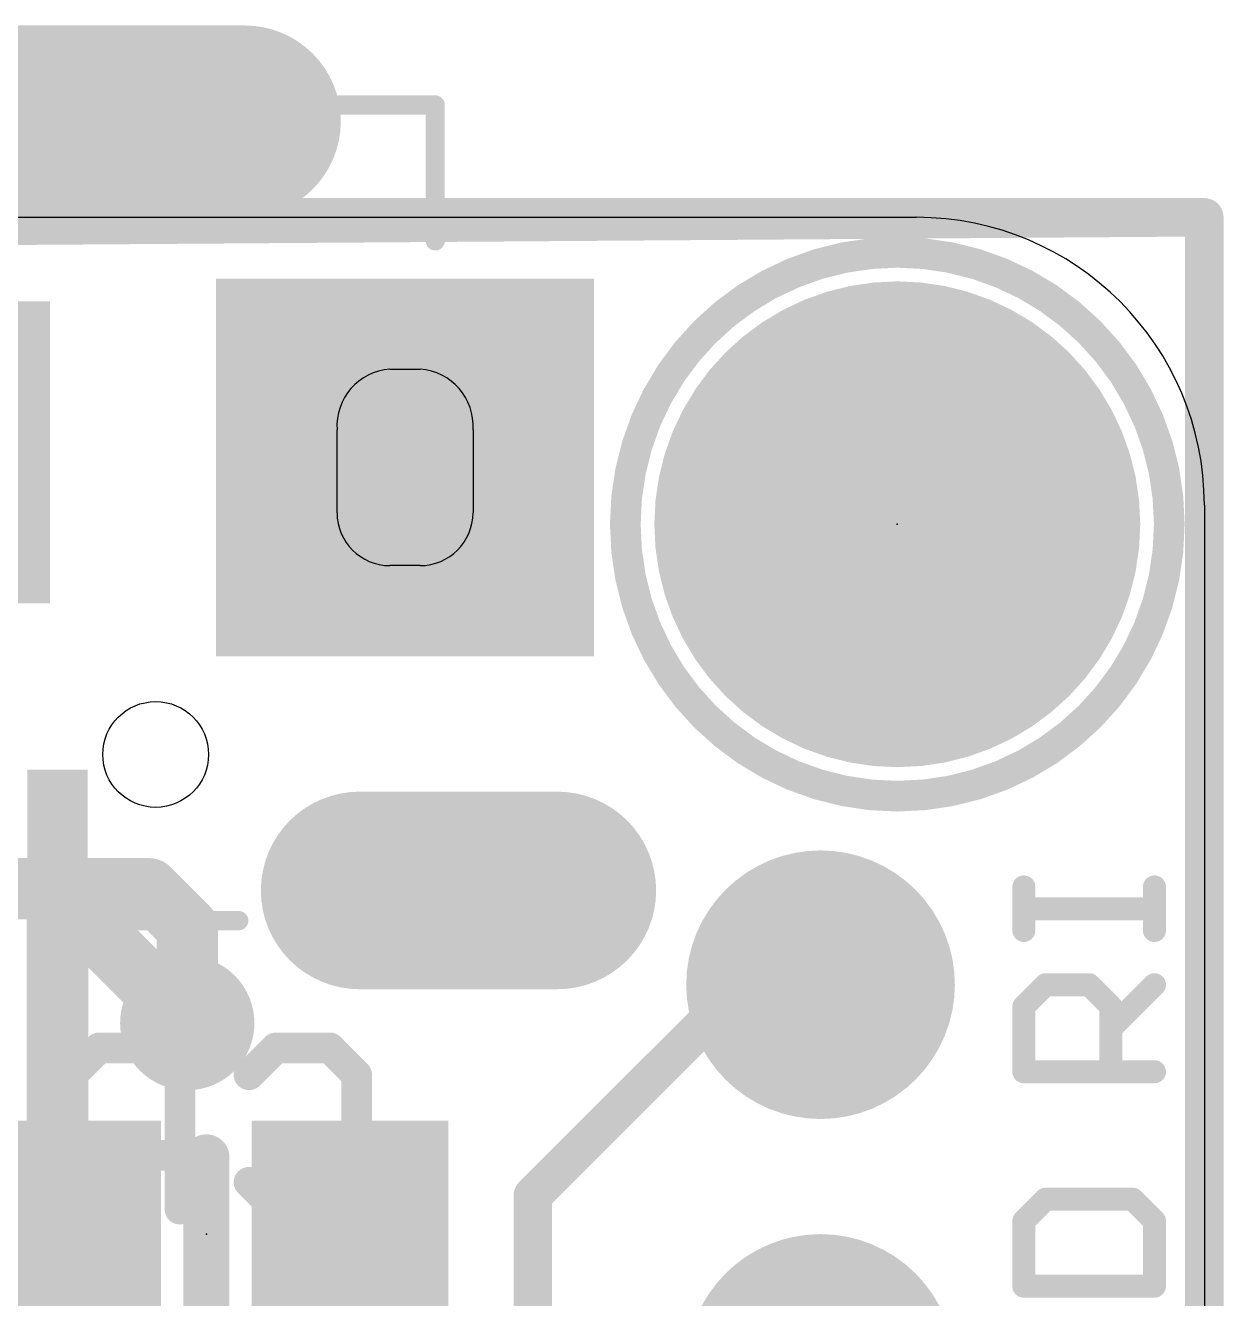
# Model space of a CAD drawing. Extents: x -0.1 to 17.9, y -0.1 to 29.2.
# Drawn here: x 9.98 to 17.91, y 20.78 to 29.21 of the extents above; entities that cross this region are included whole.
import ezdxf

# ---------------------------------------------------------------- set-up
doc = ezdxf.new("R2010")
doc.units = 0
for name, color, linetype in [('1', 12, 'CONTINUOUS'), ('16', 132, 'CONTINUOUS'), ('17', 110, 'CONTINUOUS'), ('18', 110, 'CONTINUOUS'), ('20', 53, 'CONTINUOUS'), ('21', 40, 'CONTINUOUS'), ('22', 253, 'CONTINUOUS'), ('23', 53, 'CONTINUOUS')]:
    doc.layers.add(name, color=color, linetype=linetype)

# ---------------------------------------------------------------- blocks, each defined once
blk = doc.blocks.new('RECT')
blk.add_solid([(-0.5, -0.5), (0.5, -0.5), (-0.5, 0.5), (0.5, 0.5)])
blk = doc.blocks.new('ROUNDP')
at = {"const_width": 0.5}
blk.add_lwpolyline([(0, -0.25, 1), (0, 0.25, 1), (0, -0.25)], format="xyb", dxfattribs=at)
blk = doc.blocks.new('OFFSETP100')
at = {"const_width": 1}
blk.add_lwpolyline([(0, 0), (1, 0)], dxfattribs=at)
at = {"const_width": 0.5}
for points in [[(0, 0.25, 1), (0, -0.25)], [(1, -0.25, 1), (1, 0.25)]]:
    blk.add_lwpolyline(points, format="xyb", dxfattribs=at)
blk = doc.blocks.new('SQUAREP')
blk.add_solid([(-0.5, -0.5), (0.5, -0.5), (-0.5, 0.5), (0.5, 0.5)])
blk = doc.blocks.new('ROUNDV')
at = {"const_width": 0.5}
blk.add_lwpolyline([(0, -0.25, 1), (0, 0.25, 1), (0, -0.25)], format="xyb", dxfattribs=at)

msp = doc.modelspace()

# ---------------------------------------------------------------- linework, layer by layer
at = {"layer": '1'}
for points, const_width in [([(17.78, 27.94), (0, 27.94)], 0.254), ([(17.78, 0), (17.78, 27.94)], 0.254), ([(10.19, 23.609), (10.19, 21.245)], 0.4064), ([(10.19, 23.465), (10.19, 23.609)], 0.254), ([(11.049, 22.606), (10.19, 23.465)], 0.4064), ([(13.335, 21.463), (14.732, 22.86)], 0.254), ([(14.732, 22.86), (15.24, 22.86)], 0.254), ([(13.335, 18.034), (13.335, 21.463)], 0.254), ([(10.19, 21.245), (10.226, 21.209)], 0.4064), ([(10.226, 19.309), (12.126, 21.209)], 0.254)]:
    msp.add_lwpolyline(points, dxfattribs=dict(at, const_width=const_width))
for points, const_width in [([(17.8435, 27.94, 1), (17.7165, 27.94)], 0.127), ([(17.78, 27.8765, 1), (17.78, 28.0035)], 0.127), ([(10.2916, 23.609, 1), (10.0884, 23.609)], 0.2032), ([(10.2535, 23.609, 1), (10.1265, 23.609)], 0.127), ([(10.2618, 23.5368, 1), (10.1182, 23.3932)], 0.2032), ([(10.1265, 23.465, 1), (10.2535, 23.465)], 0.127), ([(14.732, 22.9235, 1), (14.732, 22.7965)], 0.127), ([(14.7769, 22.8151, 1), (14.6871, 22.9049)], 0.127), ([(15.24, 22.7965, 1), (15.24, 22.9235)], 0.127), ([(10.9772, 22.5342, 1), (11.1208, 22.6778)], 0.2032), ([(13.3985, 21.463, 1), (13.2715, 21.463)], 0.127), ([(13.2901, 21.5079, 1), (13.3799, 21.4181)], 0.127), ([(10.2618, 21.3168, 1), (10.1182, 21.1732)], 0.2032), ([(10.0884, 21.245, 1), (10.2916, 21.245)], 0.2032), ([(10.1542, 21.1372, 1), (10.2978, 21.2808)], 0.2032), ([(12.1709, 21.1641, 1), (12.0811, 21.2539)], 0.127)]:
    msp.add_lwpolyline(points, format="xyb", dxfattribs=dict(at, const_width=const_width))
at = {"layer": '16'}
for points, const_width in [([(17.78, 27.94), (0, 27.813)], 0.254), ([(17.78, 0), (17.78, 27.94)], 0.254), ([(7.366, 23.495), (10.795, 23.495)], 0.4064), ([(10.795, 23.495), (11.049, 23.241)], 0.4064), ([(11.049, 23.241), (11.049, 22.606)], 0.4064)]:
    msp.add_lwpolyline(points, dxfattribs=dict(at, const_width=const_width))
for points, const_width in [([(17.8435, 27.94, 1), (17.7165, 27.94)], 0.127), ([(17.7805, 27.8765, 1), (17.7795, 28.0035)], 0.127), ([(10.8668, 23.5668, 1), (10.7232, 23.4232)], 0.2032), ([(10.795, 23.3934, 1), (10.795, 23.5966)], 0.2032), ([(11.1506, 23.241, 1), (10.9474, 23.241)], 0.2032), ([(10.9772, 23.1692, 1), (11.1208, 23.3128)], 0.2032), ([(10.9474, 22.606, 1), (11.1506, 22.606)], 0.2032)]:
    msp.add_lwpolyline(points, format="xyb", dxfattribs=dict(at, const_width=const_width))
at = {"layer": '20'}
for p, q in [((1.905, 27.94), (15.875, 27.94)), ((12.39, 26.934), (12.59, 26.934)), ((12.04, 25.984), (12.04, 26.534)), ((12.94, 26.534), (12.94, 25.984)), ((17.78, 26.035), (17.78, 0)), ((12.59, 25.634), (12.39, 25.634))]:
    msp.add_line(p, q, dxfattribs=at)
at = {"layer": '20', "const_width": 1.27}
msp.add_lwpolyline([(6.35, 28.575), (11.43, 28.575)], dxfattribs=at)
at = {"layer": '20', "const_width": 0.635}
msp.add_lwpolyline([(11.43, 28.2575, 1), (11.43, 28.8925)], format="xyb", dxfattribs=at)
at = {"layer": '20'}
msp.add_circle((10.84, 24.384), 0.35, dxfattribs=at)
for centre, radius, start, end in [((15.875, 26.035), 1.905, 0, 90), ((12.415, 26.559), 0.3758, 93.8141, 183.8141), ((12.565, 26.559), 0.3758, 356.1859, 86.1859), ((12.39, 25.984), 0.35, 180, 270), ((12.59, 25.984), 0.35, 270, 0)]:
    msp.add_arc(centre, radius, start, end, dxfattribs=at)
at = {"layer": '21'}
for points, const_width in [([(12.69, 28.684), (5.09, 28.684)], 0.127), ([(12.69, 27.784), (12.69, 28.684)], 0.127), ([(16.5855, 23.2191), (16.5855, 23.5072)], 0.1524), ([(17.4498, 23.2191), (17.4498, 23.5072)], 0.1524), ([(17.4498, 23.3632), (16.5855, 23.3632)], 0.1524), ([(11.39, 23.284), (10.59, 23.284)], 0.127), ([(16.5855, 22.7158), (16.7295, 22.8598)], 0.1524), ([(16.7295, 22.8598), (17.0176, 22.8598)], 0.1524), ([(17.0176, 22.8598), (17.1617, 22.7158)], 0.1524), ([(17.1617, 22.5717), (17.4498, 22.8598)], 0.1524), ([(16.5855, 22.2836), (16.5855, 22.7158)], 0.1524), ([(17.1617, 22.7158), (17.1617, 22.2836)], 0.1524), ([(17.4498, 22.2836), (16.5855, 22.2836)], 0.1524), ([(11.176, 21.717), (11.176, 20.701)], 0.3048), ([(16.7295, 21.4402), (16.5855, 21.2961)], 0.1524), ([(17.3057, 21.4402), (16.7295, 21.4402)], 0.1524), ([(17.4498, 21.2961), (17.3057, 21.4402)], 0.1524), ([(16.5855, 21.2961), (16.5855, 20.864)], 0.1524), ([(17.4498, 20.864), (17.4498, 21.2961)], 0.1524), ([(16.5855, 20.864), (17.4498, 20.864)], 0.1524)]:
    msp.add_lwpolyline(points, dxfattribs=dict(at, const_width=const_width))
for points, const_width in [([(12.7218, 28.684, 1), (12.6583, 28.684)], 0.0635), ([(12.69, 28.6523, 1), (12.69, 28.7157)], 0.0635), ([(12.6583, 27.784, 1), (12.7218, 27.784)], 0.0635), ([(15.748, 24.108, 1), (15.748, 27.708, 1), (15.748, 24.108)], 0.2032), ([(16.6236, 23.5072, 1), (16.5474, 23.5072)], 0.0762), ([(17.4879, 23.5072, 1), (17.4117, 23.5072)], 0.0762), ([(16.5855, 23.4013, 1), (16.5855, 23.3251)], 0.0762), ([(17.4498, 23.3251, 1), (17.4498, 23.4013)], 0.0762), ([(10.59, 23.3158, 1), (10.59, 23.2523)], 0.0635), ([(11.39, 23.2523, 1), (11.39, 23.3158)], 0.0635), ([(16.5474, 23.2191, 1), (16.6236, 23.2191)], 0.0762), ([(17.4117, 23.2191, 1), (17.4879, 23.2191)], 0.0762), ([(16.7295, 22.8979, 1), (16.7295, 22.8217)], 0.0762), ([(16.7565, 22.8329, 1), (16.7026, 22.8868)], 0.0762), ([(17.0446, 22.8868, 1), (16.9907, 22.8329)], 0.0762), ([(17.0176, 22.8217, 1), (17.0176, 22.8979)], 0.0762), ([(17.4767, 22.8329, 1), (17.4229, 22.8868)], 0.0762), ([(16.5585, 22.7427, 1), (16.6124, 22.6888)], 0.0762), ([(16.6236, 22.7158, 1), (16.5474, 22.7158)], 0.0762), ([(17.1998, 22.7158, 1), (17.1236, 22.7158)], 0.0762), ([(17.1347, 22.6888, 1), (17.1886, 22.7427)], 0.0762), ([(17.1347, 22.5987, 1), (17.1886, 22.5448)], 0.0762), ([(16.5855, 22.3217, 1), (16.5855, 22.2455)], 0.0762), ([(17.4498, 22.2455, 1), (17.4498, 22.3217)], 0.0762), ([(16.5474, 22.2836, 1), (16.6236, 22.2836)], 0.0762), ([(17.1236, 22.2836, 1), (17.1998, 22.2836)], 0.0762), ([(11.2522, 21.717, 1), (11.0998, 21.717)], 0.1524), ([(16.7295, 21.4783, 1), (16.7295, 21.4021)], 0.0762), ([(16.7565, 21.4132, 1), (16.7026, 21.4671)], 0.0762), ([(17.3327, 21.4671, 1), (17.2788, 21.4132)], 0.0762), ([(17.3057, 21.4021, 1), (17.3057, 21.4783)], 0.0762), ([(16.5585, 21.3231, 1), (16.6124, 21.2692)], 0.0762), ([(16.6236, 21.2961, 1), (16.5474, 21.2961)], 0.0762), ([(17.4879, 21.2961, 1), (17.4117, 21.2961)], 0.0762), ([(17.4229, 21.2692, 1), (17.4767, 21.3231)], 0.0762), ([(16.5855, 20.9021, 1), (16.5855, 20.8259)], 0.0762), ([(16.5474, 20.864, 1), (16.6236, 20.864)], 0.0762), ([(17.4117, 20.864, 1), (17.4879, 20.864)], 0.0762), ([(17.4498, 20.8259, 1), (17.4498, 20.9021)], 0.0762)]:
    msp.add_lwpolyline(points, format="xyb", dxfattribs=dict(at, const_width=const_width))
at = {"layer": '22', "const_width": 0.2032}
for points in [[(10.4663, 22.4418), (10.2884, 22.2639)], [(11.0002, 22.4418), (10.4663, 22.4418)], [(11.0002, 21.3741), (11.0002, 22.4418)], [(11.4578, 22.2639), (11.6357, 22.4418)], [(11.6357, 22.4418), (11.9916, 22.4418)], [(11.9916, 22.4418), (12.1696, 22.2639)], [(10.2884, 22.2639), (10.2884, 21.908)], [(12.1696, 22.2639), (12.1696, 21.5521)], [(10.2884, 21.908), (10.4663, 21.73)], [(10.4663, 21.73), (11.0002, 21.73)], [(11.6357, 21.3741), (11.4578, 21.5521)], [(12.1696, 21.5521), (11.9916, 21.3741)], [(11.9916, 21.3741), (11.6357, 21.3741)]]:
    msp.add_lwpolyline(points, dxfattribs=at)
at = {"layer": '22', "const_width": 0.1016}
for points in [[(10.4663, 22.4926, 1), (10.4663, 22.391)], [(10.5023, 22.4059, 1), (10.4304, 22.4777)], [(11.051, 22.4418, 1), (10.9494, 22.4418)], [(11.0002, 22.391, 1), (11.0002, 22.4926)], [(11.6357, 22.4926, 1), (11.6357, 22.391)], [(11.6717, 22.4059, 1), (11.5998, 22.4777)], [(12.0276, 22.4777, 1), (11.9557, 22.4059)], [(11.9916, 22.391, 1), (11.9916, 22.4926)], [(10.3392, 22.2639, 1), (10.2376, 22.2639)], [(10.2525, 22.2998, 1), (10.3243, 22.2279)], [(11.4219, 22.2998, 1), (11.4937, 22.2279)], [(12.2204, 22.2639, 1), (12.1188, 22.2639)], [(12.1337, 22.2279, 1), (12.2055, 22.2998)], [(10.3243, 21.9439, 1), (10.2525, 21.872)], [(10.2376, 21.908, 1), (10.3392, 21.908)], [(10.4663, 21.7808, 1), (10.4663, 21.6792)], [(11.0002, 21.6792, 1), (11.0002, 21.7808)], [(10.4304, 21.6941, 1), (10.5023, 21.7659)], [(11.4937, 21.588, 1), (11.4219, 21.5161)], [(12.1188, 21.5521, 1), (12.2204, 21.5521)], [(12.2055, 21.5161, 1), (12.1337, 21.588)], [(10.9494, 21.3741, 1), (11.051, 21.3741)], [(11.6357, 21.4249, 1), (11.6357, 21.3233)], [(11.5998, 21.3382, 1), (11.6717, 21.41)], [(11.9557, 21.41, 1), (12.0276, 21.3382)], [(11.9916, 21.3233, 1), (11.9916, 21.4249)]]:
    msp.add_lwpolyline(points, format="xyb", dxfattribs=at)
at = {"layer": '23'}
for p in [(15.748, 25.908), (11.176, 21.209)]:
    msp.add_point(p, dxfattribs=at)

# ---------------------------------------------------------------- block references
at = {"layer": '1', "xscale": 2, "rotation": 270}
msp.add_blockref('RECT', (9.64, 26.384), dxfattribs=at)
at = {"layer": '1', "xscale": 0.4, "yscale": 1.35, "rotation": 180}
msp.add_blockref('RECT', (10.19, 23.609), dxfattribs=at)
at = {"layer": '1', "xscale": 1.3, "yscale": 1.5}
for p in [(10.226, 21.209), (12.126, 21.209)]:
    msp.add_blockref('RECT', p, dxfattribs=at)
at = {"layer": '17'}
for name, p, xscale, yscale, rotation in [('SQUAREP', (12.49, 26.284), 2.5, 2.5, 270), ('SQUAREP', (12.49, 26.284), 2.5, 2.5, 270), ('ROUNDP', (15.24, 22.86), 1.778, 1.778, 180), ('ROUNDP', (15.24, 22.86), 1.778, 1.778, 180), ('ROUNDP', (15.24, 20.32), 1.778, 1.778, 180), ('ROUNDP', (15.24, 20.32), 1.778, 1.778, 180)]:
    msp.add_blockref(name, p, dxfattribs=dict(at, xscale=xscale, yscale=yscale, rotation=rotation))
for name, p, xscale, yscale in [('ROUNDP', (15.748, 25.908), 3.216, 3.216), ('ROUNDP', (15.748, 25.908), 3.216, 3.216), ('OFFSETP100', (12.19, 23.484), 1.308, 1.308), ('OFFSETP100', (12.19, 23.484), 1.308, 1.308)]:
    msp.add_blockref(name, p, dxfattribs=dict(at, xscale=xscale, yscale=yscale))
at = {"layer": '18', "xscale": 0.889, "yscale": 0.889}
msp.add_blockref('ROUNDV', (11.049, 22.606), dxfattribs=at)
msp.add_blockref('ROUNDV', (11.049, 22.606), dxfattribs=at)

doc.saveas('drawing.dxf')
